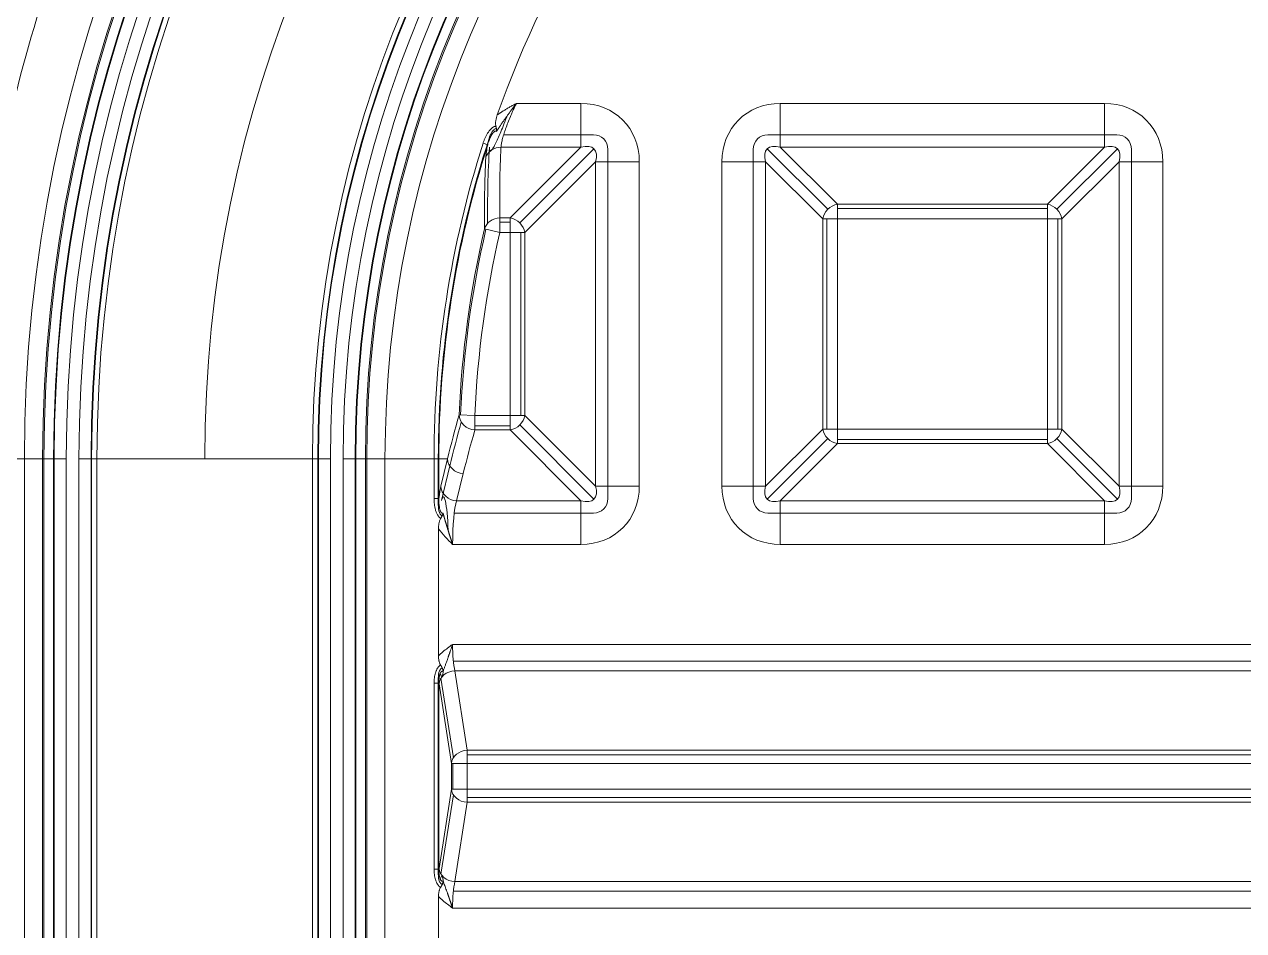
# Model space of a CAD drawing. Header units: millimetres. Extents: x 473 to 1051, y 289 to 609.
# Drawn here: x 573.38 to 612.04, y 448.29 to 477.01 of the extents above; entities that cross this region are included whole.
import ezdxf

# ---------------------------------------------------------------- set-up
doc = ezdxf.new("R2010")
doc.units = ezdxf.units.MM
doc.layers.add('core', color=7, linetype='Continuous', lineweight=20)

msp = doc.modelspace()

# ---------------------------------------------------------------- linework, layer by layer
at = {"layer": 'core', "lineweight": 13}
for p, q in [((588.984, 474.508), (591.029, 474.508)), ((591.029, 474.508), (591.029, 473.122)), ((607.628, 474.508), (597.347, 474.508)), ((597.347, 473.122), (597.347, 474.508)), ((607.628, 474.508), (607.628, 473.122)), ((587.925, 473.246), (588.071, 473.2)), ((588.577, 473.514), (591.422, 473.514)), ((596.954, 473.514), (608.021, 473.514)), ((588.492, 473.122), (591.029, 473.122)), ((588.786, 470.879), (591.029, 473.122)), ((591.441, 473.071), (589.09, 470.72)), ((591.884, 473.052), (591.884, 461.986)), ((596.492, 461.986), (596.492, 473.052)), ((598.854, 471.153), (596.935, 473.071)), ((597.347, 473.122), (607.628, 473.122)), ((597.347, 473.122), (599.158, 471.311)), ((605.817, 471.311), (607.628, 473.122)), ((606.121, 471.153), (608.04, 473.071)), ((608.483, 473.052), (608.483, 461.986)), ((591.491, 472.66), (589.248, 470.416)), ((591.491, 472.66), (592.878, 472.66)), ((591.491, 472.66), (591.491, 462.378)), ((592.878, 462.378), (592.878, 472.66)), ((595.498, 472.66), (595.498, 462.378)), ((595.498, 472.66), (596.885, 472.66)), ((596.885, 462.378), (596.885, 472.66)), ((598.696, 470.849), (596.885, 472.66)), ((608.09, 472.66), (606.279, 470.849)), ((608.09, 472.66), (609.477, 472.66)), ((608.09, 472.66), (608.09, 462.378)), ((609.477, 462.378), (609.477, 472.66)), ((605.817, 471.311), (599.158, 471.311)), ((599.158, 470.849), (599.158, 471.311)), ((605.817, 471.311), (605.817, 470.849)), ((588.786, 470.879), (588.458, 470.879)), ((588.458, 470.416), (588.458, 470.879)), ((588.786, 470.879), (588.786, 470.416)), ((605.817, 471.18), (599.158, 471.18)), ((587.97, 470.53), (588.458, 470.416)), ((588.458, 470.748), (588.786, 470.748)), ((598.696, 470.849), (598.696, 464.189)), ((598.696, 470.849), (599.158, 470.849)), ((598.827, 470.849), (598.827, 464.189)), ((599.158, 464.189), (599.158, 470.849)), ((599.158, 470.849), (605.817, 470.849)), ((605.817, 470.849), (605.817, 464.189)), ((605.817, 470.849), (606.279, 470.849)), ((606.149, 470.849), (606.149, 464.189)), ((606.279, 464.189), (606.279, 470.849)), ((588.458, 470.416), (588.786, 470.416)), ((588.786, 470.416), (589.248, 470.416)), ((588.786, 470.416), (588.786, 464.622)), ((589.117, 470.416), (589.117, 464.622)), ((589.248, 464.622), (589.248, 470.416)), ((587.166, 464.643), (587.665, 464.622)), ((587.665, 464.159), (587.665, 464.622)), ((588.786, 464.622), (587.665, 464.622)), ((587.665, 464.29), (588.786, 464.29)), ((589.248, 464.622), (588.786, 464.622)), ((588.786, 464.622), (588.786, 464.159)), ((591.441, 461.967), (589.09, 464.318)), ((589.248, 464.622), (591.491, 462.378)), ((587.665, 464.159), (588.786, 464.159)), ((591.029, 461.916), (588.786, 464.159)), ((596.885, 462.378), (598.696, 464.189)), ((599.158, 464.189), (598.696, 464.189)), ((605.817, 464.189), (599.158, 464.189)), ((599.158, 463.727), (599.158, 464.189)), ((605.817, 464.189), (605.817, 463.727)), ((606.279, 464.189), (605.817, 464.189)), ((606.279, 464.189), (608.09, 462.378)), ((598.854, 463.885), (596.935, 461.967)), ((599.158, 463.727), (597.347, 461.916)), ((605.817, 463.858), (599.158, 463.858)), ((599.158, 463.727), (605.817, 463.727)), ((607.628, 461.916), (605.817, 463.727)), ((606.121, 463.885), (608.04, 461.967)), ((573.381, 463.243), (573.381, 418.979)), ((573.96, 418.979), (573.96, 463.243)), ((574.002, 463.243), (574.307, 463.243)), ((574.002, 418.979), (574.002, 463.243)), ((574.307, 463.243), (574.708, 463.243)), ((574.307, 463.243), (574.307, 418.979)), ((574.327, 463.243), (574.327, 418.979)), ((574.708, 418.979), (574.708, 463.243)), ((575.112, 463.243), (575.112, 418.979)), ((575.112, 463.243), (575.514, 463.243)), ((575.494, 418.979), (575.494, 463.243)), ((575.514, 463.243), (575.682, 463.243)), ((575.514, 418.979), (575.514, 463.243)), ((575.682, 463.243), (575.682, 418.979)), ((575.682, 463.243), (582.514, 463.243)), ((582.514, 463.243), (582.682, 463.243)), ((582.514, 418.979), (582.514, 463.243)), ((582.682, 463.243), (583.084, 463.243)), ((582.682, 463.243), (582.682, 418.979)), ((582.702, 463.243), (582.702, 418.979)), ((583.084, 418.979), (583.084, 463.243)), ((583.488, 463.243), (583.488, 418.979)), ((583.488, 463.243), (583.89, 463.243)), ((583.87, 418.979), (583.87, 463.243)), ((583.89, 463.243), (584.195, 463.243)), ((583.89, 418.979), (583.89, 463.243)), ((584.195, 463.243), (584.195, 418.979)), ((584.236, 463.243), (584.236, 418.979)), ((584.815, 418.979), (584.815, 463.243)), ((586.371, 463.243), (586.371, 461.99)), ((586.505, 461.79), (586.505, 463.243)), ((586.525, 461.99), (586.525, 463.243)), ((586.525, 463.243), (586.798, 463.243)), ((586.586, 462.378), (586.798, 463.243)), ((586.603, 461.919), (586.871, 463.018)), ((587.298, 462.781), (587.087, 461.916)), ((592.878, 462.378), (591.491, 462.378)), ((596.885, 462.378), (595.498, 462.378)), ((609.477, 462.378), (608.09, 462.378)), ((586.525, 461.99), (586.371, 461.99)), ((591.029, 461.916), (587.087, 461.916)), ((591.029, 461.916), (591.029, 460.53)), ((597.347, 460.53), (597.347, 461.916)), ((607.628, 461.916), (597.347, 461.916)), ((607.628, 461.916), (607.628, 460.53)), ((591.422, 461.524), (587.011, 461.524)), ((608.021, 461.524), (596.954, 461.524)), ((586.959, 460.53), (591.029, 460.53)), ((597.347, 460.53), (607.628, 460.53)), ((628.827, 457.361), (586.959, 457.361)), ((628.528, 456.825), (586.984, 456.825)), ((586.505, 450.075), (586.505, 456.291)), ((586.984, 453.771), (586.59, 456.288)), ((587.029, 456.526), (628.827, 456.526)), ((587.029, 456.526), (587.423, 454.009)), ((586.371, 456.135), (586.371, 450.232)), ((586.371, 456.135), (586.525, 456.135)), ((586.525, 450.232), (586.525, 456.135)), ((586.922, 453.591), (586.529, 456.108)), ((631.344, 454.009), (587.423, 454.009)), ((587.423, 453.591), (587.423, 454.009)), ((631.344, 453.859), (587.423, 453.859)), ((586.922, 453.591), (587.423, 453.591)), ((586.922, 453.591), (586.922, 452.776)), ((586.97, 453.591), (586.97, 452.776)), ((587.423, 453.591), (631.343, 453.591)), ((587.423, 452.776), (587.423, 453.591)), ((586.529, 450.259), (586.922, 452.776)), ((587.423, 452.776), (586.922, 452.776)), ((587.423, 452.358), (587.423, 452.776)), ((631.344, 452.776), (587.423, 452.776)), ((586.59, 450.079), (586.984, 452.596)), ((587.423, 452.358), (587.029, 449.841)), ((587.423, 452.508), (631.494, 452.508)), ((587.423, 452.358), (631.344, 452.358)), ((586.525, 450.232), (586.371, 450.232)), ((628.827, 449.841), (587.029, 449.841)), ((586.984, 449.542), (628.528, 449.542)), ((586.959, 449.006), (628.827, 449.006))]:
    msp.add_line(p, q, dxfattribs=at)
at = {"layer": 'core', "lineweight": 18}
for p, q in [((586.512, 461.024), (586.512, 456.995)), ((586.512, 449.372), (586.512, 445.343))]:
    msp.add_line(p, q, dxfattribs=at)
for centre, radius, start, end in [((633.422, 459.219), 100.547, 306.63636, 233.36541), ((633.422, 459.219), 98.958, 101.0725, 224.85525), ((633.422, 453.183), 81.732, 105.12421, 164.87579), ((619.338, 463.243), 43.824, 90, 180), ((619.338, 463.243), 35.448, 90, 180), ((619.338, 463.243), 32.826, 135.3738, 160.6004), ((619.338, 463.243), 47.654, 161.8108, 167.8606)]:
    msp.add_arc(centre, radius, start, end, dxfattribs=at)
at = {"layer": 'core', "lineweight": 13}
for centre, radius, start, end in [((633.422, 459.219), 100.107, 306.80958, 233.19042), ((633.422, 459.219), 99.239, 100.9827, 225.04545), ((633.422, 459.219), 99.048, 101.05803, 224.91574), ((633.422, 459.219), 99.038, 101.0601, 224.90418), ((633.422, 453.183), 82.176, 105.12421, 164.87579), ((619.338, 463.243), 45.957, 90, 180), ((619.338, 463.243), 45.378, 90, 180), ((619.338, 463.243), 45.336, 90, 180), ((619.338, 463.243), 45.032, 90, 180), ((619.338, 463.243), 45.012, 90, 180), ((619.338, 463.243), 44.63, 90, 180), ((619.338, 463.243), 44.226, 90, 180), ((619.338, 463.243), 43.844, 90, 180), ((619.338, 463.243), 43.656, 90, 180), ((619.338, 463.243), 40.24, 90, 180), ((619.338, 463.243), 36.824, 90, 180), ((619.338, 463.243), 36.656, 90, 180), ((619.338, 463.243), 36.636, 90, 180), ((619.338, 463.243), 36.254, 90, 180), ((619.338, 463.243), 35.85, 90, 180), ((619.338, 463.243), 35.468, 90, 180), ((619.338, 463.243), 35.144, 90, 180), ((619.338, 463.243), 35.102, 90, 180), ((619.338, 463.243), 34.523, 90, 180), ((619.338, 463.243), 32.968, 162.3373, 180), ((619.338, 463.243), 32.833, 161.9755, 180), ((619.338, 463.243), 32.814, 162.3373, 180), ((619.338, 463.243), 32.203, 166.9232, 177.5087), ((619.338, 463.243), 32.156, 166.9232, 177.5087), ((619.338, 463.243), 31.703, 166.9232, 177.5087)]:
    msp.add_arc(centre, radius, start, end, dxfattribs=at)
for centre, major_axis, ratio, start_param, end_param in [((633.422, 453.651), (0, 84.914), 0.999984, 0.221194, 1.351769), ((633.422, 453.655), (0, 84.612), 0.999984, 0.219444, 1.353456), ((590.688, 472.318), (1.665, 1.665), 0.854588, 5.576034, 6.990337), ((597.688, 472.318), (-1.665, 1.665), 0.854588, 5.576034, 6.990337), ((607.287, 472.318), (1.665, 1.665), 0.854588, 5.576034, 6.990337), ((590.688, 472.318), (0.753, 0.753), 0.472398, 5.576034, 6.990337), ((591.336, 472.967), (0.416, 0.416), 0.854588, 5.576034, 6.990337), ((597.04, 472.967), (-0.416, 0.416), 0.854588, 5.576034, 6.990337), ((597.688, 472.318), (-0.753, 0.753), 0.472398, 5.576034, 6.990337), ((607.287, 472.318), (0.753, 0.753), 0.472398, 5.576034, 6.990337), ((607.935, 472.967), (0.416, 0.416), 0.854588, 5.576034, 6.990337), ((588.492, 472.66), (-0.502, 0.025), 0.918598, 4.757842, 6.015501), ((619.338, 471.132), (0, 32.25), 0.969623, 1.509033, 1.583852), ((619.338, 471.497), (0, 31.854), 0.969623, 1.519775, 1.590222), ((599.158, 470.849), (0.356, 0.356), 0.854588, 0.863645, 2.277948), ((605.817, 470.849), (0.356, -0.356), 0.854588, 0.863645, 2.277948), ((588.458, 470.416), (0.503, 0.009), 0.918748, 1.553491, 2.873665), ((588.786, 470.416), (0.356, -0.356), 0.854588, 0.863645, 2.277948), ((619.338, 454.811), (0, 34.474), 0.969622, 1.288641, 1.330439), ((587.665, 464.622), (-0.483, 0.139), 0.912878, 0.258935, 1.828183), ((588.786, 464.622), (-0.356, -0.356), 0.854588, 0.863645, 2.277948), ((619.338, 454.445), (0, 34.079), 0.969623, 1.281745, 1.323683), ((599.158, 464.189), (-0.356, 0.356), 0.854588, 0.863645, 2.277948), ((605.817, 464.189), (-0.356, -0.356), 0.854588, 0.863645, 2.277948), ((587.298, 463.243), (-0.489, 0.12), 0.914519, 0.261352, 1.79087), ((586.67, 460.53), (0, 2.012), 0.105104, 0.405834, 0.758497), ((587.087, 462.378), (0.489, -0.12), 0.914519, 3.402945, 4.932463), ((590.688, 462.72), (-1.665, 1.665), 0.854588, 2.434441, 3.848744), ((590.688, 462.72), (-0.753, 0.753), 0.472398, 2.434441, 3.848744), ((597.688, 462.72), (-1.665, -1.665), 0.854588, 5.576034, 6.990337), ((597.688, 462.72), (0.753, 0.753), 0.472398, 2.434441, 3.848744), ((607.287, 462.72), (-1.665, 1.665), 0.854588, 2.434441, 3.848744), ((607.287, 462.72), (-0.753, 0.753), 0.472398, 2.434441, 3.848744), ((586.664, 460.53), (0, 1.509), 0.105104, 5.014711, 6.68356), ((591.336, 462.071), (-0.416, 0.416), 0.854588, 2.434441, 3.848744), ((597.04, 462.071), (-0.416, -0.416), 0.854588, 5.576034, 6.990337), ((607.935, 462.071), (-0.416, 0.416), 0.854588, 2.434441, 3.848744), ((587.17, 460.53), (0, 1.509), 0.140139, 0.405834, 1.570796), ((587.118, 457.361), (0, 1.006), 0.157723, 1.570796, 2.549993), ((587.029, 456.108), (-0.498, -0.078), 0.826909, 4.583747, 6.096215), ((586.612, 457.361), (0, 1.006), 0.105104, 2.710032, 3.781071), ((586.617, 457.361), (0, 1.51), 0.105104, 2.518469, 2.549992), ((587.423, 453.591), (0.498, 0.078), 0.826909, 1.442154, 2.954623), ((587.423, 452.776), (-0.498, 0.078), 0.826909, 0.18697, 1.699439), ((586.617, 449.006), (0, 1.51), 0.105104, 0.591602, 0.623124), ((587.029, 450.259), (0.498, -0.078), 0.826909, 3.328563, 4.841031), ((586.612, 449.006), (0, 1.006), 0.105104, 5.643675, 6.714746), ((587.118, 449.006), (0, 1.006), 0.157723, 0.5916, 1.570796)]:
    msp.add_ellipse(centre, major_axis=major_axis, ratio=ratio, start_param=start_param, end_param=end_param, dxfattribs=at)
for points, knots in [([(614.89, 536.068), (614.401, 535.958), (613.913, 535.844), (612.94, 535.607), (611.969, 535.361), (611.003, 535.098), (610.28, 534.894), (610.039, 534.825), (609.559, 534.685), (609.319, 534.614), (607.163, 533.966), (605.273, 533.322), (601.544, 531.905), (599.706, 531.131), (596.988, 529.871), (596.088, 529.434), (595.084, 528.924), (594.972, 528.867), (594.749, 528.753), (594.416, 528.581), (593.641, 528.175), (592.983, 527.818), (590.802, 526.613), (589.101, 525.591), (585.78, 523.436), (582.543, 521.17), (579.472, 518.682), (576.483, 516.082), (575.031, 514.726), (573.269, 512.96), (572.832, 512.514), (572.399, 512.062), (572.226, 511.881), (572.14, 511.79), (571.882, 511.517), (571.027, 510.605), (570.195, 509.677), (568.242, 507.42), (566.999, 505.876), (564.629, 502.711), (563.501, 501.089), (561.36, 497.769), (560.347, 496.071), (558.438, 492.595), (557.541, 490.818), (556.599, 488.774), (556.495, 488.546), (556.29, 488.09), (555.985, 487.403), (555.689, 486.714), (555.111, 485.332), (554.742, 484.404), (553.686, 481.605), (553.049, 479.717), (551.909, 475.896), (551.406, 473.963), (550.971, 472.008)], [0, 0, 0, 0, 0.015625, 0.015625, 0.03125, 0.046875, 0.046875, 0.054688, 0.054688, 0.0625, 0.0625, 0.125, 0.125, 0.1875, 0.1875, 0.21875, 0.21875, 0.222656, 0.222656, 0.226563, 0.234375, 0.25, 0.25, 0.3125, 0.3125, 0.375, 0.4375, 0.4375, 0.5, 0.5, 0.515625, 0.519531, 0.519531, 0.523438, 0.523438, 0.53125, 0.5625, 0.5625, 0.625, 0.625, 0.6875, 0.6875, 0.75, 0.75, 0.8125, 0.8125, 0.820312, 0.820312, 0.828125, 0.84375, 0.84375, 0.875, 0.875, 0.9375, 0.9375, 1, 1, 1, 1]), ([(588.983, 474.511), (588.949, 474.442), (588.916, 474.373), (588.868, 474.269), (588.852, 474.234), (588.829, 474.182), (588.821, 474.165), (588.806, 474.131), (588.799, 474.113), (588.763, 474.028), (588.735, 473.961), (588.684, 473.83), (588.661, 473.766), (588.628, 473.672), (588.617, 473.641), (588.598, 473.581), (588.588, 473.552), (588.575, 473.509), (588.571, 473.495), (588.563, 473.467), (588.552, 473.427), (588.541, 473.388), (588.523, 473.315), (588.513, 473.27), (588.502, 473.209), (588.499, 473.189), (588.495, 473.154), (588.493, 473.137), (588.492, 473.122)], [0, 0, 0, 0, 0.125, 0.125, 0.1875, 0.1875, 0.21875, 0.21875, 0.25, 0.25, 0.375, 0.375, 0.5, 0.5, 0.5625, 0.5625, 0.625, 0.625, 0.65625, 0.65625, 0.6875, 0.75, 0.75, 0.875, 0.875, 0.9375, 0.9375, 1, 1, 1, 1]), ([(588.69, 474.119), (588.655, 474.029), (588.621, 473.941), (588.553, 473.77), (588.519, 473.686), (588.454, 473.53), (588.423, 473.458), (588.363, 473.327), (588.335, 473.267), (588.284, 473.165), (588.26, 473.122), (588.218, 473.054), (588.199, 473.03), (588.168, 473.001), (588.156, 472.996), (588.137, 473.008), (588.131, 473.024), (588.126, 473.069), (588.126, 473.093), (588.128, 473.122)], [0, 0, 0, 0, 0.111926, 0.111926, 0.226969, 0.226969, 0.342012, 0.342012, 0.457054, 0.457054, 0.572097, 0.572097, 0.68714, 0.68714, 0.802183, 0.802183, 0.917225, 0.917225, 1, 1, 1, 1]), ([(587.925, 473.246), (587.934, 473.276), (587.944, 473.306), (587.967, 473.364), (587.979, 473.393), (588.005, 473.449), (588.018, 473.476), (588.048, 473.53), (588.063, 473.556), (588.088, 473.594), (588.097, 473.606), (588.115, 473.63), (588.124, 473.642), (588.152, 473.676), (588.172, 473.697), (588.204, 473.726), (588.214, 473.735), (588.237, 473.751), (588.259, 473.766), (588.282, 473.778), (588.306, 473.788), (588.318, 473.793), (588.33, 473.796)], [0, 0, 0, 0, 0.125, 0.125, 0.25, 0.25, 0.375, 0.375, 0.5, 0.5, 0.5625, 0.5625, 0.625, 0.625, 0.75, 0.75, 0.8125, 0.8125, 0.875, 0.9375, 0.9375, 1, 1, 1, 1]), ([(588.348, 473.623), (588.344, 473.625), (588.341, 473.627), (588.334, 473.63), (588.33, 473.631), (588.321, 473.631), (588.317, 473.631), (588.308, 473.63), (588.303, 473.628), (588.294, 473.624), (588.289, 473.622), (588.28, 473.616), (588.276, 473.612), (588.267, 473.605), (588.263, 473.601), (588.254, 473.592), (588.25, 473.588), (588.239, 473.574), (588.231, 473.565), (588.218, 473.545), (588.211, 473.535), (588.192, 473.504), (588.181, 473.483), (588.159, 473.44), (588.15, 473.419), (588.131, 473.375), (588.122, 473.353), (588.106, 473.31), (588.098, 473.288), (588.084, 473.244), (588.078, 473.222), (588.071, 473.2)], [0, 0, 0, 0, 0.03125, 0.03125, 0.0625, 0.0625, 0.09375, 0.09375, 0.125, 0.125, 0.15625, 0.15625, 0.1875, 0.1875, 0.21875, 0.21875, 0.25, 0.25, 0.3125, 0.3125, 0.375, 0.375, 0.5, 0.5, 0.625, 0.625, 0.75, 0.75, 0.875, 0.875, 1, 1, 1, 1]), ([(588.116, 473.403), (588.138, 473.47), (588.166, 473.535), (588.221, 473.623), (588.242, 473.65), (588.289, 473.693), (588.316, 473.709), (588.344, 473.713), (588.345, 473.713), (588.346, 473.713)], [0, 0, 0, 0, 0.495521, 0.495521, 0.743281, 0.743281, 0.991041, 0.991041, 1, 1, 1, 1]), ([(588.013, 472.806), (588.015, 472.83), (588.017, 472.856), (588.022, 472.899), (588.023, 472.914), (588.027, 472.945), (588.03, 472.961), (588.042, 473.044), (588.055, 473.118), (588.071, 473.2)], [0, 0, 0, 0, 0.25, 0.25, 0.375, 0.375, 0.5, 0.5, 1, 1, 1, 1]), ([(573.381, 463.243), (573.473, 463.243), (573.556, 463.243), (573.704, 463.243), (573.768, 463.243), (573.874, 463.243), (573.916, 463.243), (573.976, 463.243), (573.995, 463.243), (574.002, 463.243)], [0, 0, 0, 0, 0.25, 0.25, 0.5, 0.5, 0.75, 0.75, 1, 1, 1, 1]), ([(584.195, 463.243), (584.201, 463.243), (584.22, 463.243), (584.28, 463.243), (584.323, 463.243), (584.428, 463.243), (584.492, 463.243), (584.64, 463.243), (584.723, 463.243), (584.815, 463.243)], [0, 0, 0, 0, 0.25, 0.25, 0.5, 0.5, 0.75, 0.75, 1, 1, 1, 1]), ([(586.371, 463.243), (586.414, 463.243), (586.449, 463.243), (586.502, 463.243), (586.518, 463.243), (586.525, 463.243)], [0, 0, 0, 0, 0.5, 0.5, 1, 1, 1, 1]), ([(586.581, 461.356), (586.561, 461.369), (586.543, 461.386), (586.517, 461.416), (586.509, 461.426), (586.493, 461.448), (586.486, 461.46), (586.466, 461.496), (586.453, 461.521), (586.437, 461.562), (586.432, 461.575), (586.423, 461.603), (586.419, 461.617), (586.407, 461.66), (586.4, 461.689), (586.389, 461.747), (586.385, 461.777), (586.377, 461.837), (586.375, 461.868), (586.371, 461.929), (586.371, 461.959), (586.371, 461.99)], [0, 0, 0, 0, 0.125, 0.125, 0.1875, 0.1875, 0.25, 0.25, 0.375, 0.375, 0.4375, 0.4375, 0.5, 0.5, 0.625, 0.625, 0.75, 0.75, 0.875, 0.875, 1, 1, 1, 1]), ([(586.525, 461.99), (586.524, 461.968), (586.523, 461.946), (586.523, 461.901), (586.524, 461.878), (586.526, 461.833), (586.528, 461.81), (586.532, 461.765), (586.535, 461.742), (586.54, 461.708), (586.542, 461.696), (586.546, 461.673), (586.549, 461.662), (586.555, 461.639), (586.558, 461.628), (586.565, 461.606), (586.569, 461.595), (586.576, 461.58), (586.578, 461.574), (586.583, 461.564), (586.586, 461.559), (586.592, 461.55), (586.596, 461.546), (586.602, 461.538), (586.606, 461.535), (586.613, 461.529), (586.617, 461.526), (586.625, 461.522), (586.629, 461.521), (586.637, 461.519), (586.641, 461.519), (586.648, 461.519), (586.652, 461.52), (586.656, 461.521)], [0, 0, 0, 0, 0.125, 0.125, 0.25, 0.25, 0.375, 0.375, 0.5, 0.5, 0.5625, 0.5625, 0.625, 0.625, 0.6875, 0.6875, 0.75, 0.75, 0.78125, 0.78125, 0.8125, 0.8125, 0.84375, 0.84375, 0.875, 0.875, 0.90625, 0.90625, 0.9375, 0.9375, 0.96875, 0.96875, 1, 1, 1, 1]), ([(586.625, 461.433), (586.617, 461.436), (586.61, 461.441), (586.576, 461.468), (586.556, 461.503), (586.513, 461.617), (586.505, 461.704), (586.505, 461.79)], [0, 0, 0, 0, 0.078458, 0.078458, 0.385639, 0.385639, 1, 1, 1, 1]), ([(586.371, 456.135), (586.371, 456.191), (586.374, 456.247), (586.385, 456.329), (586.39, 456.356), (586.401, 456.41), (586.408, 456.437), (586.421, 456.475), (586.425, 456.488), (586.434, 456.513), (586.44, 456.525), (586.456, 456.561), (586.467, 456.584), (586.487, 456.615), (586.494, 456.626), (586.509, 456.645), (586.516, 456.655), (586.54, 456.681), (586.557, 456.697), (586.575, 456.71)], [0, 0, 0, 0, 0.25, 0.25, 0.375, 0.375, 0.5, 0.5, 0.5625, 0.5625, 0.625, 0.625, 0.75, 0.75, 0.8125, 0.8125, 0.875, 0.875, 1, 1, 1, 1]), ([(586.505, 456.291), (586.505, 456.374), (586.515, 456.457), (586.564, 456.562), (586.586, 456.591), (586.618, 456.612), (586.623, 456.615), (586.628, 456.617)], [0, 0, 0, 0, 0.627632, 0.627632, 0.941447, 0.941447, 1, 1, 1, 1]), ([(586.66, 456.512), (586.654, 456.513), (586.648, 456.514), (586.636, 456.513), (586.63, 456.512), (586.62, 456.509), (586.617, 456.507), (586.611, 456.504), (586.608, 456.502), (586.602, 456.497), (586.598, 456.494), (586.592, 456.488), (586.587, 456.481), (586.582, 456.473), (586.577, 456.465), (586.574, 456.461), (586.567, 456.448), (586.564, 456.439), (586.556, 456.42), (586.553, 456.41), (586.548, 456.39), (586.545, 456.38), (586.541, 456.361), (586.539, 456.351), (586.535, 456.331), (586.534, 456.321), (586.529, 456.291), (586.528, 456.271), (586.523, 456.212), (586.523, 456.173), (586.525, 456.135)], [0, 0, 0, 0, 0.0625, 0.0625, 0.125, 0.125, 0.15625, 0.15625, 0.1875, 0.1875, 0.21875, 0.21875, 0.25, 0.28125, 0.28125, 0.3125, 0.3125, 0.375, 0.375, 0.4375, 0.4375, 0.5, 0.5, 0.5625, 0.5625, 0.625, 0.625, 0.75, 0.75, 1, 1, 1, 1]), ([(586.575, 449.657), (586.557, 449.67), (586.54, 449.686), (586.516, 449.712), (586.509, 449.722), (586.494, 449.741), (586.487, 449.751), (586.467, 449.783), (586.456, 449.806), (586.44, 449.842), (586.434, 449.854), (586.425, 449.879), (586.421, 449.892), (586.408, 449.93), (586.401, 449.957), (586.39, 450.011), (586.385, 450.038), (586.374, 450.12), (586.371, 450.176), (586.371, 450.232)], [0, 0, 0, 0, 0.125, 0.125, 0.1875, 0.1875, 0.25, 0.25, 0.375, 0.375, 0.4375, 0.4375, 0.5, 0.5, 0.625, 0.625, 0.75, 0.75, 1, 1, 1, 1]), ([(586.505, 450.075), (586.505, 449.993), (586.515, 449.91), (586.564, 449.805), (586.586, 449.776), (586.618, 449.755), (586.623, 449.752), (586.628, 449.75)], [0, 0, 0, 0, 0.627633, 0.627633, 0.94145, 0.94145, 1, 1, 1, 1]), ([(586.525, 450.232), (586.523, 450.194), (586.523, 450.155), (586.528, 450.096), (586.529, 450.076), (586.534, 450.046), (586.535, 450.036), (586.539, 450.016), (586.541, 450.006), (586.545, 449.986), (586.548, 449.977), (586.553, 449.957), (586.556, 449.947), (586.564, 449.928), (586.567, 449.919), (586.574, 449.906), (586.577, 449.902), (586.582, 449.894), (586.587, 449.886), (586.592, 449.879), (586.598, 449.873), (586.602, 449.87), (586.608, 449.865), (586.611, 449.863), (586.617, 449.859), (586.62, 449.858), (586.63, 449.855), (586.636, 449.854), (586.648, 449.853), (586.654, 449.854), (586.66, 449.855)], [0, 0, 0, 0, 0.25, 0.25, 0.375, 0.375, 0.4375, 0.4375, 0.5, 0.5, 0.5625, 0.5625, 0.625, 0.625, 0.6875, 0.6875, 0.71875, 0.71875, 0.75, 0.78125, 0.78125, 0.8125, 0.8125, 0.84375, 0.84375, 0.875, 0.875, 0.9375, 0.9375, 1, 1, 1, 1])]:
    msp.add_open_spline(points, degree=3, knots=knots, dxfattribs=at)
at = {"layer": 'core', "lineweight": 18}
for points, knots in [([(588.981, 474.508), (588.97, 474.494), (588.948, 474.465), (588.915, 474.421), (588.883, 474.379), (588.851, 474.337), (588.82, 474.295), (588.789, 474.254), (588.76, 474.214), (588.73, 474.174), (588.702, 474.135), (588.674, 474.097), (588.647, 474.059), (588.62, 474.022), (588.595, 473.986), (588.569, 473.95), (588.545, 473.915), (588.521, 473.881), (588.497, 473.847), (588.474, 473.813), (588.452, 473.78), (588.43, 473.748), (588.409, 473.716), (588.388, 473.685), (588.368, 473.654), (588.354, 473.633), (588.348, 473.623)], [0, 0, 0, 0, 0.049826, 0.09882, 0.147037, 0.194525, 0.241331, 0.287497, 0.333063, 0.37802, 0.422119, 0.465364, 0.5078, 0.54947, 0.590412, 0.630661, 0.670249, 0.709204, 0.747551, 0.785315, 0.822516, 0.859171, 0.895297, 0.93086, 0.965756, 1, 1, 1, 1]), ([(588.33, 473.796), (588.326, 473.809), (588.324, 473.823), (588.321, 473.851), (588.321, 473.866), (588.321, 473.895), (588.322, 473.91), (588.325, 473.94), (588.327, 473.955), (588.334, 473.999), (588.341, 474.029), (588.357, 474.088), (588.366, 474.118), (588.376, 474.147)], [0, 0, 0, 0, 0.125, 0.125, 0.25, 0.25, 0.375, 0.375, 0.5, 0.5, 0.75, 0.75, 1, 1, 1, 1]), ([(588.347, 473.623), (588.348, 473.625), (588.348, 473.631), (588.349, 473.639), (588.349, 473.647), (588.349, 473.655), (588.349, 473.663), (588.349, 473.671), (588.349, 473.678), (588.348, 473.686), (588.348, 473.693), (588.347, 473.703), (588.346, 473.715), (588.344, 473.729), (588.341, 473.745), (588.338, 473.761), (588.334, 473.778), (588.331, 473.79), (588.33, 473.796)], [0, 0, 0, 0, 0.051668, 0.101856, 0.150708, 0.198352, 0.244907, 0.290475, 0.335149, 0.379008, 0.422123, 0.464556, 0.545474, 0.629506, 0.716828, 0.807599, 0.901952, 1, 1, 1, 1]), ([(586.512, 461.024), (586.512, 461.054), (586.513, 461.083), (586.518, 461.141), (586.521, 461.17), (586.529, 461.212), (586.532, 461.226), (586.538, 461.254), (586.542, 461.268), (586.551, 461.295), (586.556, 461.308), (586.568, 461.333), (586.574, 461.345), (586.581, 461.356)], [0, 0, 0, 0, 0.25, 0.25, 0.5, 0.5, 0.625, 0.625, 0.75, 0.75, 0.875, 0.875, 1, 1, 1, 1]), ([(586.581, 461.356), (586.583, 461.359), (586.587, 461.365), (586.593, 461.374), (586.598, 461.382), (586.603, 461.391), (586.607, 461.399), (586.612, 461.407), (586.616, 461.415), (586.62, 461.423), (586.623, 461.43), (586.627, 461.438), (586.631, 461.447), (586.636, 461.459), (586.642, 461.473), (586.647, 461.488), (586.652, 461.504), (586.654, 461.515), (586.656, 461.521)], [0, 0, 0, 0, 0.054173, 0.107237, 0.159208, 0.210104, 0.259943, 0.308749, 0.356543, 0.403353, 0.449204, 0.494126, 0.538151, 0.62281, 0.710618, 0.802191, 0.898322, 1, 1, 1, 1]), ([(586.656, 461.521), (586.657, 461.516), (586.66, 461.506), (586.664, 461.491), (586.668, 461.477), (586.672, 461.462), (586.676, 461.447), (586.68, 461.431), (586.685, 461.416), (586.689, 461.401), (586.694, 461.385), (586.698, 461.369), (586.703, 461.353), (586.708, 461.337), (586.712, 461.32), (586.717, 461.304), (586.722, 461.287), (586.727, 461.27), (586.732, 461.253), (586.737, 461.236), (586.742, 461.219), (586.748, 461.202), (586.753, 461.184), (586.758, 461.166), (586.764, 461.148), (586.769, 461.13), (586.775, 461.112), (586.78, 461.093), (586.786, 461.075), (586.792, 461.056), (586.798, 461.037), (586.804, 461.018), (586.81, 460.998), (586.816, 460.979), (586.822, 460.959), (586.828, 460.939), (586.834, 460.919), (586.841, 460.899), (586.847, 460.879), (586.854, 460.858), (586.86, 460.838), (586.867, 460.817), (586.873, 460.796), (586.88, 460.775), (586.887, 460.753), (586.894, 460.732), (586.901, 460.71), (586.908, 460.688), (586.915, 460.666), (586.922, 460.644), (586.929, 460.621), (586.937, 460.599), (586.944, 460.576), (586.951, 460.553), (586.956, 460.537), (586.959, 460.53)], [0, 0, 0, 0, 0.014915, 0.029986, 0.04521, 0.060588, 0.076119, 0.091803, 0.10764, 0.123628, 0.139768, 0.156059, 0.172501, 0.189094, 0.205837, 0.22273, 0.239772, 0.256965, 0.274307, 0.291798, 0.309439, 0.327228, 0.345167, 0.363255, 0.381493, 0.39988, 0.418416, 0.437101, 0.455937, 0.474923, 0.494059, 0.513345, 0.532783, 0.552372, 0.572113, 0.592007, 0.612053, 0.632254, 0.652608, 0.673118, 0.693783, 0.714604, 0.735584, 0.756721, 0.778018, 0.799475, 0.821093, 0.842874, 0.864819, 0.886928, 0.909204, 0.931648, 0.954261, 0.977044, 1, 1, 1, 1]), ([(586.959, 457.361), (586.955, 457.349), (586.946, 457.324), (586.934, 457.288), (586.922, 457.252), (586.909, 457.217), (586.897, 457.182), (586.885, 457.147), (586.873, 457.113), (586.861, 457.079), (586.85, 457.045), (586.838, 457.012), (586.826, 456.979), (586.815, 456.946), (586.803, 456.914), (586.79, 456.875), (586.773, 456.83), (586.755, 456.778), (586.738, 456.729), (586.721, 456.682), (586.705, 456.637), (586.689, 456.594), (586.674, 456.552), (586.665, 456.525), (586.66, 456.512)], [0, 0, 0, 0, 0.041169, 0.081992, 0.122485, 0.16266, 0.202531, 0.242112, 0.281415, 0.320452, 0.359237, 0.397779, 0.436091, 0.474184, 0.512068, 0.549754, 0.613246, 0.674695, 0.7341, 0.791454, 0.846741, 0.899945, 0.95104, 1, 1, 1, 1]), ([(586.575, 456.711), (586.563, 456.73), (586.553, 456.751), (586.541, 456.785), (586.537, 456.797), (586.531, 456.821), (586.528, 456.833), (586.521, 456.87), (586.518, 456.894), (586.513, 456.944), (586.512, 456.97), (586.512, 456.995)], [0, 0, 0, 0, 0.25, 0.25, 0.375, 0.375, 0.5, 0.5, 0.75, 0.75, 1, 1, 1, 1]), ([(586.66, 456.512), (586.66, 456.515), (586.659, 456.52), (586.657, 456.529), (586.656, 456.537), (586.654, 456.545), (586.652, 456.553), (586.65, 456.56), (586.648, 456.568), (586.645, 456.575), (586.642, 456.583), (586.64, 456.59), (586.637, 456.597), (586.634, 456.604), (586.63, 456.613), (586.624, 456.625), (586.617, 456.64), (586.61, 456.654), (586.602, 456.668), (586.593, 456.682), (586.584, 456.696), (586.578, 456.706), (586.575, 456.71)], [0, 0, 0, 0, 0.044094, 0.087143, 0.129216, 0.170382, 0.210702, 0.250235, 0.289036, 0.327155, 0.36464, 0.401523, 0.437835, 0.473618, 0.508909, 0.581308, 0.652716, 0.723302, 0.79321, 0.862561, 0.93146, 1, 1, 1, 1]), ([(586.512, 449.372), (586.512, 449.397), (586.513, 449.423), (586.518, 449.472), (586.521, 449.497), (586.528, 449.534), (586.531, 449.546), (586.537, 449.57), (586.541, 449.581), (586.549, 449.604), (586.553, 449.615), (586.563, 449.636), (586.569, 449.647), (586.575, 449.656)], [0, 0, 0, 0, 0.25, 0.25, 0.5, 0.5, 0.625, 0.625, 0.75, 0.75, 0.875, 0.875, 1, 1, 1, 1]), ([(586.575, 449.657), (586.577, 449.659), (586.581, 449.665), (586.586, 449.673), (586.591, 449.681), (586.596, 449.69), (586.601, 449.698), (586.606, 449.706), (586.61, 449.714), (586.615, 449.723), (586.619, 449.731), (586.623, 449.739), (586.627, 449.748), (586.632, 449.758), (586.637, 449.769), (586.642, 449.782), (586.647, 449.796), (586.651, 449.81), (586.655, 449.824), (586.658, 449.84), (586.659, 449.85), (586.66, 449.855)], [0, 0, 0, 0, 0.039946, 0.080001, 0.120183, 0.16051, 0.201002, 0.24168, 0.282567, 0.323688, 0.36507, 0.406744, 0.448745, 0.49111, 0.557039, 0.624776, 0.69456, 0.766625, 0.841298, 0.91895, 1, 1, 1, 1]), ([(586.66, 449.855), (586.668, 449.833), (586.683, 449.789), (586.708, 449.72), (586.734, 449.646), (586.763, 449.568), (586.784, 449.508), (586.798, 449.469), (586.803, 449.454), (586.809, 449.438), (586.814, 449.423), (586.82, 449.407), (586.825, 449.391), (586.831, 449.375), (586.836, 449.36), (586.842, 449.344), (586.848, 449.327), (586.853, 449.311), (586.859, 449.295), (586.865, 449.279), (586.87, 449.262), (586.876, 449.246), (586.882, 449.229), (586.888, 449.213), (586.893, 449.196), (586.899, 449.179), (586.905, 449.162), (586.911, 449.145), (586.917, 449.128), (586.923, 449.111), (586.929, 449.094), (586.935, 449.076), (586.941, 449.059), (586.947, 449.041), (586.953, 449.024), (586.957, 449.012), (586.959, 449.006)], [0, 0, 0, 0, 0.079373, 0.164164, 0.254276, 0.349642, 0.450233, 0.468406, 0.486624, 0.504888, 0.523199, 0.541558, 0.559967, 0.578426, 0.596936, 0.6155, 0.634119, 0.652792, 0.671523, 0.690312, 0.70916, 0.728069, 0.747041, 0.766076, 0.785176, 0.804343, 0.823578, 0.842882, 0.862257, 0.881705, 0.901227, 0.920824, 0.940498, 0.960251, 0.980085, 1, 1, 1, 1])]:
    msp.add_open_spline(points, degree=3, knots=knots, dxfattribs=at)
at = {"layer": 'core', "lineweight": 13}
for points, degree in [([(588.376, 474.147), (588.613, 474.313), (588.984, 474.511)], 2), ([(587.97, 470.53), (587.959, 471.289), (587.973, 472.047), (588.013, 472.806)], 3), ([(586.798, 463.243), (586.911, 463.71), (587.033, 464.177), (587.166, 464.643)], 3), ([(571.691, 463.243), (572.254, 463.243), (572.818, 463.243), (573.381, 463.243)], 3), ([(584.815, 463.243), (585.334, 463.243), (585.852, 463.243), (586.37, 463.243)], 3)]:
    msp.add_open_spline(points, degree=degree, dxfattribs=at)
at = {"layer": 'core', "lineweight": 18}
for points in [[(586.959, 460.53), (586.802, 460.686), (586.648, 460.849), (586.512, 461.024)], [(586.512, 456.995), (586.556, 457.039), (586.647, 457.124), (586.798, 457.245), (586.904, 457.323), (586.959, 457.361)], [(586.959, 449.006), (586.904, 449.044), (586.797, 449.123), (586.647, 449.243), (586.556, 449.328), (586.512, 449.372)]]:
    msp.add_open_spline(points, degree=3, dxfattribs=at)

doc.saveas('drawing.dxf')
